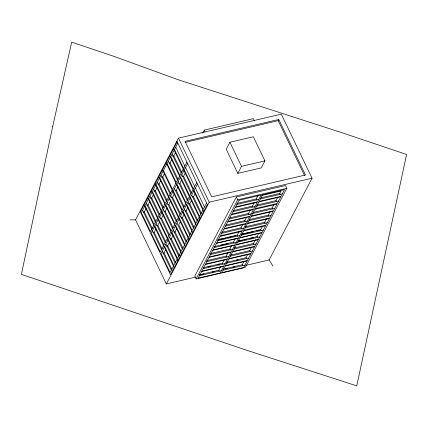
<?xml version="1.0" encoding="UTF-8"?>
<svg xmlns="http://www.w3.org/2000/svg" width="428" height="428" viewBox="0 0 428 428"><rect width="100%" height="100%" fill="white"/><g stroke="black" fill="none" stroke-linecap="round" stroke-linejoin="round"><path stroke-width="0.64" d="M195.601 277.103L166.321 283.935L135.553 219.88L178.465 138.137L281.282 114.148L312.049 178.209L269.132 259.946L245.709 265.414M177.181 141.802L140.363 211.924L170.521 274.706L207.334 204.584M144.691 206.253L141.352 212.609L150.458 231.569L153.796 225.214M148.372 199.239L145.033 205.601L154.139 224.561L157.477 218.2M152.052 192.231L148.714 198.587L157.825 217.547L161.158 211.191M155.733 185.217L152.395 191.573L161.506 210.533L164.839 204.177M159.414 178.203L156.081 184.559L165.187 203.519L168.525 197.164M163.1 171.189L159.762 177.55L168.867 196.511L172.206 190.155M166.781 164.181L163.442 170.537L172.548 189.497L175.887 183.141M170.462 157.167L167.123 163.523L176.229 182.483L179.567 176.127M174.143 150.153L170.804 156.514L179.91 175.475L183.248 169.114M177.823 143.145L174.485 149.5L183.596 168.461L186.929 162.105M143.145 212.192L144.338 211.914L146.157 208.447M146.825 205.178L148.018 204.9L149.843 201.433M150.506 198.169L151.699 197.891L153.524 194.424M154.187 191.156L155.385 190.877L157.204 187.411M157.873 184.142L159.066 183.863L160.58 180.974M161.554 177.133L162.747 176.85L164.566 173.383M168.916 163.105L170.109 162.827L171.928 159.36M172.596 156.092L173.789 155.813L175.614 152.347M202.658 133.071L204.21 130.117L253.355 118.652L254.435 120.899M154.497 226.669L151.159 233.025L160.265 251.985L163.603 245.629M158.178 219.655L154.84 226.016L163.945 244.977L167.284 238.615M161.859 212.646L158.521 219.002L167.626 237.963L170.965 231.607M165.54 205.633L162.201 211.988L171.312 230.949L174.645 224.593M169.221 198.619L165.882 204.98L174.993 223.94L178.326 217.579M172.901 191.61L169.568 197.966L178.674 216.926L182.012 210.571M176.587 184.596L173.249 190.952L182.355 209.913L185.693 203.557M180.268 177.583L176.93 183.938L186.036 202.899L189.374 196.543M183.949 170.569L180.611 176.93L189.716 195.89L193.055 189.529M187.63 163.56L184.291 169.916L193.397 188.876L196.736 182.521M152.951 232.607L154.144 232.329L155.963 228.862M156.632 225.599L157.825 225.315L159.644 221.848M160.313 218.585L161.506 218.307L163.33 214.84M163.994 211.571L165.192 211.293L167.011 207.826M167.674 204.557L168.873 204.279L170.692 200.812M171.361 197.549L172.554 197.271L174.373 193.798M175.041 190.535L176.234 190.257L178.053 186.79M178.722 183.521L179.915 183.243L181.734 179.776M182.403 176.513L183.596 176.229L185.415 172.762M164.341 247.165L161.003 253.52L170.109 272.481L173.447 266.125M168.022 240.151L164.684 246.507L173.789 265.467L177.128 259.111M171.703 233.137L168.364 239.498L177.47 258.459L180.809 252.103M175.384 226.128L172.045 232.484L181.151 251.445L184.489 245.089M179.065 219.115L175.726 225.47L184.837 244.431L188.17 238.075M182.745 212.101L179.412 218.462L188.518 237.422L191.856 231.061M186.431 205.092L183.093 211.448L192.199 230.408L195.537 224.053M190.112 198.078L186.774 204.434L195.88 223.395L199.218 217.039M193.793 191.065L190.455 197.42L199.56 216.381L202.899 210.025M197.474 184.051L194.135 190.412L203.241 209.372L206.58 203.011M162.795 253.103L163.988 252.825L165.807 249.358M166.476 246.089L167.669 245.811L169.488 242.344M170.157 239.081L171.35 238.797L173.174 235.33M173.838 232.067L175.031 231.789L176.855 228.322M180.536 221.308L178.717 224.775L186.683 241.365M181.199 218.039L182.398 217.761L184.217 214.294M184.885 211.031L186.078 210.753L187.897 207.28M188.566 204.017L189.759 203.739L191.578 200.272M192.247 197.003L193.44 196.725L195.259 193.258M229.916 142.23L226.23 149.244L237.818 173.367L261.24 167.899L264.921 160.885L253.333 136.767L229.916 142.23L241.499 166.353L237.818 173.367M166.321 283.935L209.233 202.193L312.049 178.209M236.326 196.982L194.777 276.119L196.126 278.928L245.271 267.463L286.819 188.325L285.471 185.517L236.326 196.982L237.674 199.79L196.126 278.928M185.073 142.374L278.179 120.653L278.799 119.466L305.474 175.004L211.716 196.875L185.046 141.342L278.799 119.466M199.357 274.755L218.783 270.223L220.522 266.911M203.691 267.591L222.464 263.209L224.202 259.898M206.761 260.647L226.187 256.115L227.926 252.804M210.501 253.531L229.922 249L231.666 245.688M214.144 246.598L233.565 242.066L235.304 238.749M217.772 239.685L237.192 235.154L238.931 231.842M221.629 232.334L241.05 227.803L242.794 224.491M226.038 225.016L244.816 220.634L246.555 217.322M229.804 217.847L248.577 213.465L250.321 210.153M233.661 210.501L252.44 206.119L254.179 202.802M236.775 203.482L256.201 198.95L257.94 195.639M222.908 269.26L242.328 264.729L244.072 261.417M226.589 262.246L246.014 257.715L247.753 254.403M230.312 255.158L249.738 250.626L251.477 247.309M234.052 248.037L253.472 243.505L255.5 239.643M238.337 240.948L257.116 236.572L258.854 233.255M241.317 234.191L260.743 229.659L262.482 226.348M245.18 226.84L264.6 222.309L266.339 218.997M249.588 219.521L268.367 215.14L270.105 211.828M253.355 212.352L272.128 207.971L273.867 204.659M257.212 205.007L275.985 200.625L277.724 197.308M260.973 197.838L279.752 193.456L281.03 191.022L261.604 195.553M241.499 166.353L264.921 160.885M237.674 199.79L286.819 188.325M236.812 204.461L258.828 199.325M260.363 198.966L282.378 193.831M233.051 211.63L255.067 206.494M256.602 206.136L278.612 201M229.194 218.981L251.204 213.845M252.745 213.486L274.755 208.35M225.428 226.15L247.443 221.014M248.978 220.655L270.994 215.519M221.667 233.314L243.676 228.178M245.217 227.819L267.227 222.688M218.269 239.819L226.038 238.005M227.332 237.701L233.158 236.342M234.453 236.042L235.748 235.737M241.82 234.325L244.409 233.72M245.704 233.415L253.472 231.607M256.709 230.847L259.298 230.243M217.809 240.664L239.819 235.528M241.355 235.17L263.37 230.034M220.452 245.394L228.226 243.58M238.824 241.108L242.708 240.204M244.003 239.899L246.592 239.295M249.829 238.54L253.713 237.636M214.182 247.577L236.192 242.441M237.727 242.082L259.743 236.946M210.539 254.51L232.548 249.374M234.089 249.016L256.099 243.88M206.799 261.631L228.814 256.495M230.35 256.137L252.365 251.001M208.019 266.917L210.608 266.312M217.729 264.654L219.671 264.199M236.101 260.368L238.043 259.914M203.081 268.72L225.091 263.584M226.626 263.225L248.641 258.089M199.951 274.915L203.83 274.006M212.234 272.048L214.824 271.443M225.171 269.03L227.755 268.426M232.928 267.216L234.87 266.767M199.394 275.734L221.41 270.598M222.945 270.239L244.96 265.103M130.214 219.799L135.553 219.88M269.132 259.946L272.973 266.12M278.179 120.653L304.565 175.592M279.752 193.456L280.292 194.579M275.985 200.625L276.525 201.749M272.128 207.971L272.668 209.099M268.367 215.14L268.902 216.263M256.201 198.95L256.741 200.074M264.6 222.309L265.141 223.432M252.44 206.119L252.975 207.243M260.743 229.659L261.283 230.783M248.577 213.465L249.117 214.594M257.116 236.572L257.656 237.695M204.21 130.117L205.017 131.803M244.816 220.634L245.356 221.758M253.472 243.505L254.013 244.629M241.05 227.803L241.59 228.927M249.738 250.626L250.278 251.75M237.192 235.154L237.733 236.277M246.014 257.715L246.555 258.838M233.565 242.066L234.105 243.19M242.328 264.729L242.869 265.852M178.465 138.137L209.233 202.193M229.922 249L230.462 250.123M176.876 141.17L207.644 205.226M175.731 147.13L184.837 166.091M185.538 167.546L194.644 186.506M195.382 188.042L204.488 207.002M226.187 256.115L226.728 257.244M173.501 148.816L203.653 211.598M173.789 155.813L181.761 172.404M183.596 176.229L191.567 192.819M193.44 196.725L201.411 213.315M172.051 154.144L181.156 173.105M181.857 174.56L190.963 193.52M191.701 195.05L200.807 214.011M222.464 263.209L223.004 264.333M169.82 155.829L199.972 218.612M170.109 162.827L178.08 179.418M179.915 183.243L187.881 199.833M189.759 203.739L198.014 220.923M168.37 161.153L177.476 180.113M178.171 181.568L187.282 200.529M188.015 202.064L197.126 221.025M218.783 270.223L219.323 271.347M166.134 162.838L196.292 225.62M176.234 190.257L184.201 206.847M186.078 210.753L194.044 227.343M174.49 188.582L183.601 207.543M184.334 209.078L193.44 228.038M162.453 169.852L192.611 232.634M162.747 176.85L170.713 193.445M172.554 197.271L180.52 213.861M182.398 217.761L190.364 234.351M161.003 175.18L170.114 194.141M170.809 195.596L179.915 214.556M180.653 216.092L189.759 235.052M158.772 176.866L188.925 239.648M159.066 183.863L167.032 200.454M168.873 204.279L176.839 220.869M157.322 182.189L166.428 201.149M167.129 202.605L176.234 221.565M176.973 223.1L186.078 242.061M155.091 183.88L185.244 246.656M155.385 190.877L163.352 207.468M165.192 211.293L173.158 227.883M175.031 231.789L183.002 248.379M153.641 189.203L162.747 208.163M163.448 209.618L172.554 228.579M173.292 230.114L182.398 249.075M151.41 190.888L181.563 253.67M151.699 197.891L159.671 214.482M161.506 218.307L169.477 234.897M171.35 238.797L179.605 255.981M149.961 196.217L159.066 215.177M159.767 216.632L168.873 235.593M169.611 237.128L178.717 256.088M147.73 197.902L177.882 260.684M148.018 204.9L155.99 221.49M157.825 225.315L165.797 241.906M167.669 245.811L175.641 262.401M146.28 203.23L155.385 222.191M156.086 223.646L165.192 242.606M165.93 244.137L175.036 263.097M144.049 204.916L174.201 267.698M144.338 211.914L152.309 228.504M154.144 232.329L162.116 248.919M163.988 252.825L171.954 269.415M142.599 210.239L151.705 229.199M152.405 230.655L161.511 249.615M162.244 251.15L171.355 270.111M52.665 126.602L21.4 274.385L247.502 350.521L356.754 385.863L406.6 154.46L340.774 132.327L178.134 79.72L113.934 56.362L71.695 42.137L52.665 126.602M201.599 271.539L198.116 278.168L220.131 273.032L223.609 266.403L201.599 271.539M205.28 264.525L201.802 271.154L223.812 266.018L227.295 259.389L205.28 264.525M209.003 257.437L205.526 264.065L227.536 258.929L231.018 252.301L209.003 257.437M212.737 250.321L209.26 256.944L231.275 251.808L234.753 245.185L212.737 250.321M216.381 243.382L212.903 250.011L234.913 244.875L238.396 238.246L216.381 243.382M220.008 236.47L216.531 243.099L238.54 237.963L242.023 231.334L220.008 236.47M223.865 229.124L220.388 235.748L242.403 230.612L245.881 223.988L223.865 229.124M227.632 221.955L224.149 228.579L246.164 223.448L249.642 216.819L227.632 221.955M231.393 214.786L227.915 221.415L249.931 216.279L253.408 209.65L231.393 214.786M235.25 207.436L231.773 214.064L253.788 208.928L257.265 202.3L235.25 207.436M239.017 200.267L235.539 206.895L257.549 201.759L261.032 195.131L239.017 200.267M225.144 266.045L221.667 272.673L243.682 267.537L247.159 260.909L225.144 266.045M228.83 259.031L225.347 265.66L247.363 260.524L250.84 253.895L228.83 259.031M232.554 251.942L229.071 258.571L251.086 253.435L254.564 246.806L232.554 251.942M236.288 244.827L232.811 251.45L254.821 246.314L258.303 239.691L236.288 244.827M239.931 237.888L236.449 244.516L258.464 239.38L261.941 232.752L239.931 237.888M243.559 230.976L240.081 237.604L262.091 232.468L265.569 225.84L243.559 230.976M247.416 223.63L243.939 230.253L265.949 225.117L269.431 218.494L247.416 223.63M251.183 216.461L247.7 223.09L269.715 217.954L273.192 211.325L251.183 216.461M254.944 209.292L251.466 215.921L273.476 210.785L276.959 204.156L254.944 209.292M258.801 201.941L255.323 208.57L277.333 203.434L280.816 196.805L258.801 201.941M262.567 194.772L259.084 201.401L281.1 196.265L284.577 189.636L262.567 194.772"/></g></svg>
